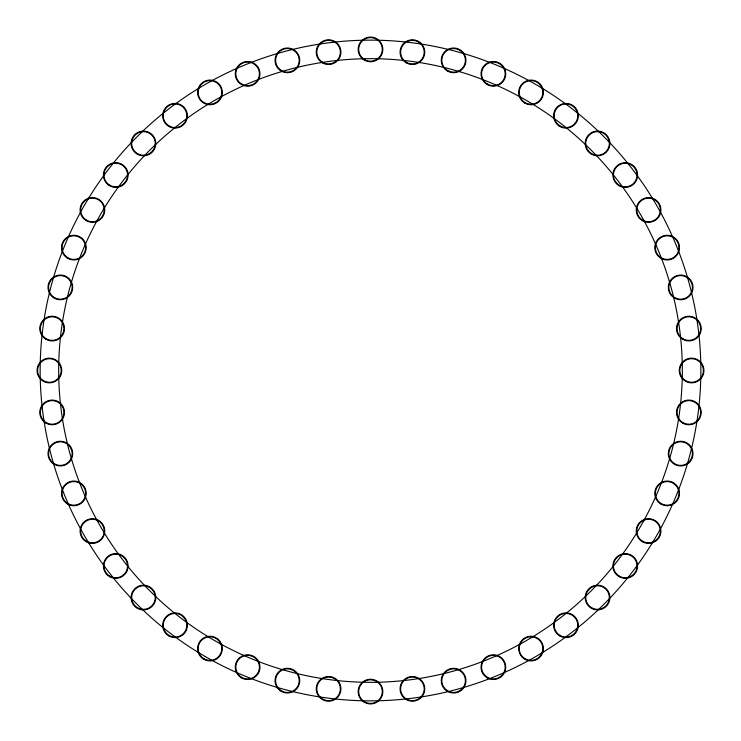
<?xml version="1.0" encoding="UTF-8"?>
<svg xmlns="http://www.w3.org/2000/svg" width="741" height="741" viewBox="0 0 741 741"><rect width="100%" height="100%" fill="white"/><g stroke="black" fill="none" stroke-linecap="round" stroke-linejoin="round"><path stroke-width="1.11" d="M214.584 640.557A311.841 311.841 0 0 0 682.341 370.5A311.841 311.841 0 0 0 214.584 100.443A311.841 311.841 0 0 0 214.584 640.557M205.322 656.6A330.366 330.366 0 0 0 700.866 370.5A330.366 330.366 0 0 0 205.322 84.4A330.366 330.366 0 0 0 205.322 656.6M685.703 380.717A11.8 11.8 0 0 0 703.404 370.5A11.8 11.8 0 0 0 685.703 360.283A11.8 11.8 0 0 0 685.703 380.717M685.425 381.198A12.347 12.347 0 0 0 703.95 370.5A12.347 12.347 0 0 0 685.425 359.802A12.347 12.347 0 0 0 685.425 381.198M682.952 422.629A11.8 11.8 0 0 0 700.653 412.413A11.8 11.8 0 0 0 682.952 402.196A11.8 11.8 0 0 0 682.952 422.629M682.674 423.111A12.347 12.347 0 0 0 701.199 412.413A12.347 12.347 0 0 0 682.674 401.715A12.347 12.347 0 0 0 682.674 423.111M674.755 463.829A11.8 11.8 0 0 0 692.465 453.603A11.8 11.8 0 0 0 674.755 443.387A11.8 11.8 0 0 0 674.755 463.829M674.486 464.301A12.347 12.347 0 0 0 693.011 453.603A12.347 12.347 0 0 0 674.486 442.914A12.347 12.347 0 0 0 674.486 464.301M661.259 503.602A11.8 11.8 0 0 0 678.96 493.376A11.8 11.8 0 0 0 661.259 483.16A11.8 11.8 0 0 0 661.259 503.602M660.981 504.075A12.347 12.347 0 0 0 679.506 493.376A12.347 12.347 0 0 0 660.981 482.687A12.347 12.347 0 0 0 660.981 504.075M642.679 541.273A11.8 11.8 0 0 0 660.379 531.047A11.8 11.8 0 0 0 642.679 520.83A11.8 11.8 0 0 0 642.679 541.273M642.41 541.745A12.347 12.347 0 0 0 660.935 531.047A12.347 12.347 0 0 0 642.41 520.358A12.347 12.347 0 0 0 642.41 541.745M619.346 576.192A11.8 11.8 0 0 0 637.047 565.976A11.8 11.8 0 0 0 619.346 555.75A11.8 11.8 0 0 0 619.346 576.192M619.068 576.665A12.347 12.347 0 0 0 637.593 565.976A12.347 12.347 0 0 0 619.068 555.278A12.347 12.347 0 0 0 619.068 576.665M591.651 607.768A11.8 11.8 0 0 0 609.352 597.552A11.8 11.8 0 0 0 591.651 587.335A11.8 11.8 0 0 0 591.651 607.768M591.374 608.25A12.347 12.347 0 0 0 609.899 597.552A12.347 12.347 0 0 0 591.374 586.853A12.347 12.347 0 0 0 591.374 608.25M560.076 635.463A11.8 11.8 0 0 0 577.776 625.247A11.8 11.8 0 0 0 560.076 615.03A11.8 11.8 0 0 0 560.076 635.463M559.798 635.945A12.347 12.347 0 0 0 578.323 625.247A12.347 12.347 0 0 0 559.798 614.548A12.347 12.347 0 0 0 559.798 635.945M525.147 658.805A11.8 11.8 0 0 0 542.847 648.579A11.8 11.8 0 0 0 525.147 638.362A11.8 11.8 0 0 0 525.147 658.805M523.943 658.675A12.347 12.347 0 0 0 543.348 649.69A12.347 12.347 0 0 0 525.86 637.371A12.347 12.347 0 0 0 523.943 658.675M487.476 677.376A11.8 11.8 0 0 0 505.177 667.159A11.8 11.8 0 0 0 487.476 656.934A11.8 11.8 0 0 0 487.476 677.376M487.207 677.858A12.347 12.347 0 0 0 505.733 667.159A12.347 12.347 0 0 0 487.207 656.461A12.347 12.347 0 0 0 487.207 677.858M446.814 690.306A11.8 11.8 0 0 0 465.357 681.72A11.8 11.8 0 0 0 448.648 669.947A11.8 11.8 0 0 0 446.814 690.306M446.499 690.76A12.347 12.347 0 0 0 465.904 681.766A12.347 12.347 0 0 0 448.416 669.447A12.347 12.347 0 0 0 446.499 690.76M405.614 698.504A11.8 11.8 0 0 0 424.167 689.917A11.8 11.8 0 0 0 407.457 678.145A11.8 11.8 0 0 0 405.614 698.504M406.235 699.55A12.347 12.347 0 0 0 424.76 688.852A12.347 12.347 0 0 0 406.235 678.154A12.347 12.347 0 0 0 406.235 699.55M364.6 701.82A11.8 11.8 0 0 0 382.3 691.603A11.8 11.8 0 0 0 364.6 681.377A11.8 11.8 0 0 0 364.6 701.82M364.322 702.292A12.347 12.347 0 0 0 382.847 691.603A12.347 12.347 0 0 0 364.322 680.905A12.347 12.347 0 0 0 364.322 702.292M322.687 699.069A11.8 11.8 0 0 0 340.388 688.852A11.8 11.8 0 0 0 322.687 678.636A11.8 11.8 0 0 0 322.687 699.069M322.409 699.55A12.347 12.347 0 0 0 340.934 688.852A12.347 12.347 0 0 0 322.409 678.154A12.347 12.347 0 0 0 322.409 699.55M280.598 690.306A11.8 11.8 0 0 0 299.151 681.72A11.8 11.8 0 0 0 282.432 669.947A11.8 11.8 0 0 0 280.598 690.306M280.283 690.76A12.347 12.347 0 0 0 299.697 681.766A12.347 12.347 0 0 0 282.201 669.447A12.347 12.347 0 0 0 280.283 690.76M241.723 677.376A11.8 11.8 0 0 0 259.424 667.159A11.8 11.8 0 0 0 241.723 656.934A11.8 11.8 0 0 0 241.723 677.376M241.446 677.858A12.347 12.347 0 0 0 259.971 667.159A12.347 12.347 0 0 0 241.446 656.461A12.347 12.347 0 0 0 241.446 677.858M204.053 658.805A11.8 11.8 0 0 0 221.754 648.579A11.8 11.8 0 0 0 204.053 638.362A11.8 11.8 0 0 0 204.053 658.805M203.775 659.277A12.347 12.347 0 0 0 222.3 648.579A12.347 12.347 0 0 0 203.775 637.89A12.347 12.347 0 0 0 203.775 659.277M169.124 635.463A11.8 11.8 0 0 0 186.825 625.247A11.8 11.8 0 0 0 169.124 615.03A11.8 11.8 0 0 0 169.124 635.463M168.855 635.945A12.347 12.347 0 0 0 187.38 625.247A12.347 12.347 0 0 0 168.855 614.548A12.347 12.347 0 0 0 168.855 635.945M137.548 607.768A11.8 11.8 0 0 0 155.249 597.552A11.8 11.8 0 0 0 137.548 587.335A11.8 11.8 0 0 0 137.548 607.768M136.335 607.648A12.347 12.347 0 0 0 155.749 598.663A12.347 12.347 0 0 0 138.261 586.344A12.347 12.347 0 0 0 136.335 607.648M109.853 576.192A11.8 11.8 0 0 0 127.554 565.976A11.8 11.8 0 0 0 109.853 555.75A11.8 11.8 0 0 0 109.853 576.192M109.575 576.665A12.347 12.347 0 0 0 128.1 565.976A12.347 12.347 0 0 0 109.575 555.278A12.347 12.347 0 0 0 109.575 576.665M86.521 541.273A11.8 11.8 0 0 0 104.222 531.047A11.8 11.8 0 0 0 86.521 520.83A11.8 11.8 0 0 0 86.521 541.273M86.243 541.745A12.347 12.347 0 0 0 104.768 531.047A12.347 12.347 0 0 0 86.243 520.358A12.347 12.347 0 0 0 86.243 541.745M67.94 503.602A11.8 11.8 0 0 0 85.641 493.376A11.8 11.8 0 0 0 67.94 483.16A11.8 11.8 0 0 0 67.94 503.602M67.672 504.075A12.347 12.347 0 0 0 86.197 493.376A12.347 12.347 0 0 0 67.672 482.687A12.347 12.347 0 0 0 67.672 504.075M54.445 463.829A11.8 11.8 0 0 0 72.146 453.603A11.8 11.8 0 0 0 54.445 443.387A11.8 11.8 0 0 0 54.445 463.829M54.167 464.301A12.347 12.347 0 0 0 72.692 453.603A12.347 12.347 0 0 0 54.167 442.914A12.347 12.347 0 0 0 54.167 464.301M46.248 422.629A11.8 11.8 0 0 0 63.948 412.413A11.8 11.8 0 0 0 46.248 402.196A11.8 11.8 0 0 0 46.248 422.629M45.97 423.111A12.347 12.347 0 0 0 64.495 412.413A12.347 12.347 0 0 0 45.97 401.715A12.347 12.347 0 0 0 45.97 423.111M43.497 380.717A11.8 11.8 0 0 0 61.197 370.5A11.8 11.8 0 0 0 43.497 360.283A11.8 11.8 0 0 0 43.497 380.717M43.228 381.198A12.347 12.347 0 0 0 61.753 370.5A12.347 12.347 0 0 0 43.228 359.802A12.347 12.347 0 0 0 43.228 381.198M46.248 338.804A11.8 11.8 0 0 0 63.948 328.587A11.8 11.8 0 0 0 46.248 318.371A11.8 11.8 0 0 0 46.248 338.804M45.97 339.285A12.347 12.347 0 0 0 64.495 328.587A12.347 12.347 0 0 0 45.97 317.889A12.347 12.347 0 0 0 45.97 339.285M54.445 297.613A11.8 11.8 0 0 0 72.146 287.397A11.8 11.8 0 0 0 54.445 277.171A11.8 11.8 0 0 0 54.445 297.613M54.167 298.086A12.347 12.347 0 0 0 72.692 287.397A12.347 12.347 0 0 0 54.167 276.699A12.347 12.347 0 0 0 54.167 298.086M67.94 257.84A11.8 11.8 0 0 0 85.641 247.624A11.8 11.8 0 0 0 67.94 237.398A11.8 11.8 0 0 0 67.94 257.84M67.672 258.313A12.347 12.347 0 0 0 86.197 247.624A12.347 12.347 0 0 0 67.672 236.925A12.347 12.347 0 0 0 67.672 258.313M86.521 220.17A11.8 11.8 0 0 0 104.222 209.953A11.8 11.8 0 0 0 86.521 199.727A11.8 11.8 0 0 0 86.521 220.17M86.243 220.642A12.347 12.347 0 0 0 104.768 209.953A12.347 12.347 0 0 0 86.243 199.255A12.347 12.347 0 0 0 86.243 220.642M109.853 185.25A11.8 11.8 0 0 0 127.554 175.024A11.8 11.8 0 0 0 109.853 164.808A11.8 11.8 0 0 0 109.853 185.25M108.64 185.12A12.347 12.347 0 0 0 128.054 176.136A12.347 12.347 0 0 0 110.566 163.817A12.347 12.347 0 0 0 108.64 185.12M137.548 153.665A11.8 11.8 0 0 0 155.249 143.448A11.8 11.8 0 0 0 137.548 133.232A11.8 11.8 0 0 0 137.548 153.665M136.335 153.544A12.347 12.347 0 0 0 155.749 144.56A12.347 12.347 0 0 0 138.261 132.241A12.347 12.347 0 0 0 136.335 153.544M169.124 125.97A11.8 11.8 0 0 0 186.825 115.753A11.8 11.8 0 0 0 169.124 105.537A11.8 11.8 0 0 0 169.124 125.97M168.855 126.452A12.347 12.347 0 0 0 187.38 115.753A12.347 12.347 0 0 0 168.855 105.055A12.347 12.347 0 0 0 168.855 126.452M204.053 102.638A11.8 11.8 0 0 0 221.754 92.421A11.8 11.8 0 0 0 204.053 82.195A11.8 11.8 0 0 0 204.053 102.638M202.839 102.517A12.347 12.347 0 0 0 222.254 93.533A12.347 12.347 0 0 0 204.757 81.214A12.347 12.347 0 0 0 202.839 102.517M241.723 84.066A11.8 11.8 0 0 0 259.424 73.841A11.8 11.8 0 0 0 241.723 63.624A11.8 11.8 0 0 0 241.723 84.066M241.446 84.539A12.347 12.347 0 0 0 259.971 73.841A12.347 12.347 0 0 0 241.446 63.142A12.347 12.347 0 0 0 241.446 84.539M281.497 70.562A11.8 11.8 0 0 0 299.197 60.345A11.8 11.8 0 0 0 281.497 50.119A11.8 11.8 0 0 0 281.497 70.562M280.283 70.441A12.347 12.347 0 0 0 299.697 61.447A12.347 12.347 0 0 0 282.201 49.138A12.347 12.347 0 0 0 280.283 70.441M322.687 62.364A11.8 11.8 0 0 0 340.388 52.148A11.8 11.8 0 0 0 322.687 41.931A11.8 11.8 0 0 0 322.687 62.364M322.409 62.846A12.347 12.347 0 0 0 340.934 52.148A12.347 12.347 0 0 0 322.409 41.45A12.347 12.347 0 0 0 322.409 62.846M364.6 59.623A11.8 11.8 0 0 0 382.3 49.397A11.8 11.8 0 0 0 364.6 39.18A11.8 11.8 0 0 0 364.6 59.623M364.322 60.095A12.347 12.347 0 0 0 382.847 49.397A12.347 12.347 0 0 0 364.322 38.708A12.347 12.347 0 0 0 364.322 60.095M406.513 62.364A11.8 11.8 0 0 0 424.213 52.148A11.8 11.8 0 0 0 406.513 41.931A11.8 11.8 0 0 0 406.513 62.364M406.235 62.846A12.347 12.347 0 0 0 424.76 52.148A12.347 12.347 0 0 0 406.235 41.45A12.347 12.347 0 0 0 406.235 62.846M447.703 70.562A11.8 11.8 0 0 0 465.404 60.345A11.8 11.8 0 0 0 447.703 50.119A11.8 11.8 0 0 0 447.703 70.562M447.434 71.034A12.347 12.347 0 0 0 465.959 60.345A12.347 12.347 0 0 0 447.434 49.647A12.347 12.347 0 0 0 447.434 71.034M487.476 84.066A11.8 11.8 0 0 0 505.177 73.841A11.8 11.8 0 0 0 487.476 63.624A11.8 11.8 0 0 0 487.476 84.066M487.207 84.539A12.347 12.347 0 0 0 505.733 73.841A12.347 12.347 0 0 0 487.207 63.142A12.347 12.347 0 0 0 487.207 84.539M525.147 102.638A11.8 11.8 0 0 0 542.847 92.421A11.8 11.8 0 0 0 525.147 82.195A11.8 11.8 0 0 0 525.147 102.638M524.878 103.11A12.347 12.347 0 0 0 543.403 92.421A12.347 12.347 0 0 0 524.878 81.723A12.347 12.347 0 0 0 524.878 103.11M560.076 125.97A11.8 11.8 0 0 0 577.776 115.753A11.8 11.8 0 0 0 560.076 105.537A11.8 11.8 0 0 0 560.076 125.97M558.862 125.85A12.347 12.347 0 0 0 578.276 116.865A12.347 12.347 0 0 0 560.789 104.546A12.347 12.347 0 0 0 558.862 125.85M591.651 153.665A11.8 11.8 0 0 0 609.352 143.448A11.8 11.8 0 0 0 591.651 133.232A11.8 11.8 0 0 0 591.651 153.665M591.374 154.147A12.347 12.347 0 0 0 609.899 143.448A12.347 12.347 0 0 0 591.374 132.75A12.347 12.347 0 0 0 591.374 154.147M618.448 184.676A11.8 11.8 0 0 0 637.001 176.089A11.8 11.8 0 0 0 620.291 164.317A11.8 11.8 0 0 0 618.448 184.676M619.068 185.722A12.347 12.347 0 0 0 637.593 175.024A12.347 12.347 0 0 0 619.068 164.335A12.347 12.347 0 0 0 619.068 185.722M642.679 220.17A11.8 11.8 0 0 0 660.379 209.953A11.8 11.8 0 0 0 642.679 199.727A11.8 11.8 0 0 0 642.679 220.17M642.41 220.642A12.347 12.347 0 0 0 660.935 209.953A12.347 12.347 0 0 0 642.41 199.255A12.347 12.347 0 0 0 642.41 220.642M661.259 257.84A11.8 11.8 0 0 0 678.96 247.624A11.8 11.8 0 0 0 661.259 237.398A11.8 11.8 0 0 0 661.259 257.84M660.046 257.72A12.347 12.347 0 0 0 679.46 248.726A12.347 12.347 0 0 0 661.972 236.416A12.347 12.347 0 0 0 660.046 257.72M674.755 297.613A11.8 11.8 0 0 0 692.465 287.397A11.8 11.8 0 0 0 674.755 277.171A11.8 11.8 0 0 0 674.755 297.613M674.486 298.086A12.347 12.347 0 0 0 693.011 287.397A12.347 12.347 0 0 0 674.486 276.699A12.347 12.347 0 0 0 674.486 298.086M682.952 338.804A11.8 11.8 0 0 0 700.653 328.587A11.8 11.8 0 0 0 682.952 318.371A11.8 11.8 0 0 0 682.952 338.804M682.674 339.285A12.347 12.347 0 0 0 701.199 328.587A12.347 12.347 0 0 0 682.674 317.889A12.347 12.347 0 0 0 682.674 339.285"/></g></svg>
